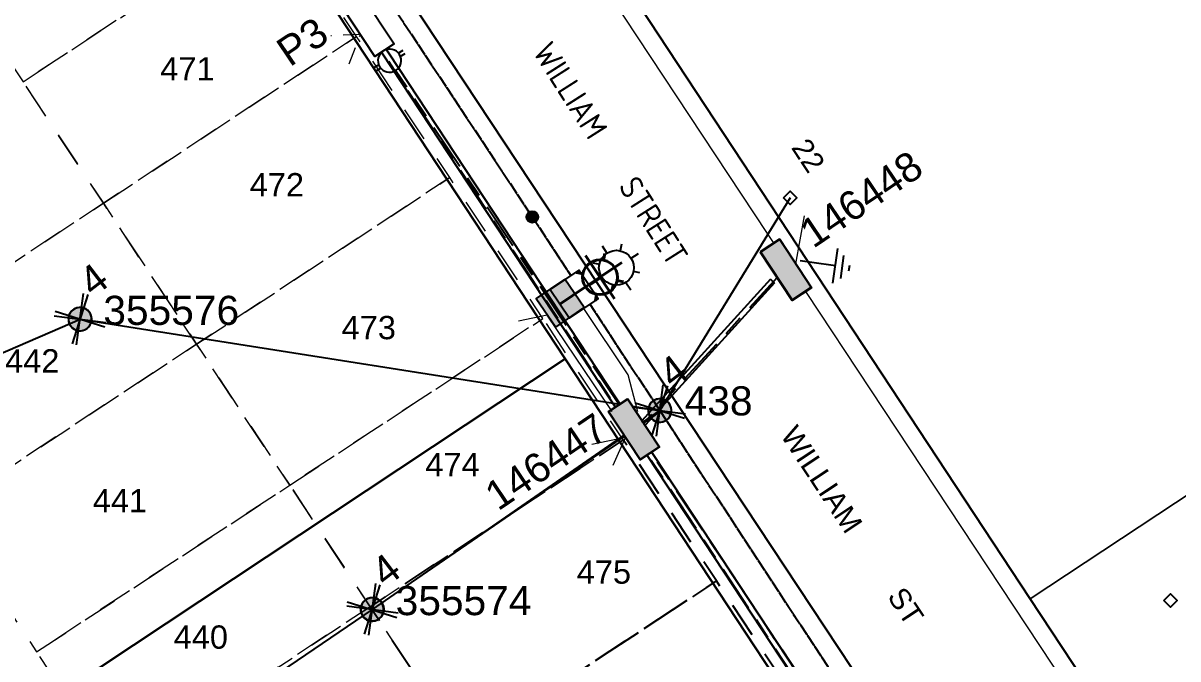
# Model space of a CAD drawing. Header units: metres. Extents: x 301970 to 303550, y 6271876 to 6273079.
# Drawn here: x 302637 to 302736.1, y 6272532.4 to 6272587 of the extents above; entities that cross this region are included whole.
import ezdxf
from ezdxf.enums import TextEntityAlignment as Align

# ---------------------------------------------------------------- set-up
doc = ezdxf.new("R2010")
doc.units = ezdxf.units.M
for name, pattern in [('Cable Exist OH', [1, 1, 0]), ('Cable Exist UG', [8.2, 4, -1.2, 1.8, -1.2]), ('Dash', [5, 3, -2]), ('IECLdasha', [5, 3, -2])]:
    doc.linetypes.add(name, pattern=pattern)
for name, color, linetype in [('_User SL New', 7, 'Continuous'), ('_User_HV_Exist', 7, 'Continuous'), ('_User_LV_Exist', 7, 'Continuous'), ('_User_service', 7, 'Continuous'), ('_User_SL_SPonly', 7, 'Continuous'), ('Equip_SP_LV_NEW', 7, 'Continuous'), ('Equip_SP_SL_EXT', 7, 'Continuous'), ('Mains_LV_EXT', 7, 'Continuous'), ('Mains_LV_NEW_R6', 7, 'Continuous'), ('Notes_LV_MISC', 7, 'Continuous'), ('SupportsOH_SP_TR_HV_LV_SL_EXT', 7, 'Continuous'), ('SupportsUG_SP_LV_EXT', 7, 'Continuous'), ('SupportsUG_SP_LV_NEW', 7, 'Continuous'), ('SupportsUG_SP_LV_SL_EXT', 7, 'Continuous'), ('Trench_SP_NEW', 7, 'Continuous'), ('UG_Details_SP_MISC', 7, 'Continuous')]:
    doc.layers.add(name, color=color, linetype=linetype)
doc.layers.add('_User_subdivision', color=7, linetype='Continuous', transparency=0.7)
doc.layers.add('Cadastre Developer_SP_NEW', color=7, linetype='Continuous', lineweight=5)
doc.layers.add('Cadastre Roads_SP_NEW', color=7, linetype='Continuous', lineweight=5)
doc.layers.add('Cadastre Land Parcels_SP_EXT', color=7, linetype='Continuous', lineweight=5, transparency=0.7)
doc.layers.add('Cadastre Roads_SP_EXT', color=7, linetype='Continuous', lineweight=5, transparency=0.7)
doc.layers.add('Features_HIDE', color=1, linetype='Continuous', plot=False)
doc.styles.add('COLUMN_LABEL', font='arial.ttf')
doc.styles.add('DP', font='isocp.shx', dxfattribs={"height": 1.25})
doc.styles.add('iecARIAL', font='arial.ttf', dxfattribs={"height": 2})
doc.styles.add('POLE_LABEL', font='arial.ttf')
doc.styles.add('SL_LABEL', font='arial.ttf')
doc.styles.get("Standard").update_dxf_attribs({"font": 'arial.ttf'})
doc.linetypes.add('Cable Rem', pattern='A,6.5,-0.001,["X",Standard,S=2.5,R=0,X=0,Y=-1.27],-0.001', length=6.502)
doc.linetypes.add('IE Trench HV', pattern='A,7,-0.2,["/",Standard,S=3,R=0,X=0.6,Y=-1.4],-2.5', length=9.7)
doc.linetypes.add('IECLROUO1', pattern='A,7,-0.7,[133,ltypeshp.shx,S=0.5,R=0,X=-0.3,Y=-0.1],-1.2', length=8.9)

# ---------------------------------------------------------------- blocks, each defined once
blk = doc.blocks.new('CCP_EXT')
at = {"flags": 9}
for tag, p in [('STATE', (0, -1.8)), ('USAGE', (0, -1.2)), ('LEGEND', (0, -1.4)), ('LIFE_SUPPORT', (0, -1.6)), ('NOTES', (0, -2))]:
    blk.add_attdef(tag, text='', height=0.2, dxfattribs=at).set_placement(p, align=Align.MIDDLE_LEFT)
blk.add_wipeout([(0, 0.566), (0.566, 0), (0, -0.566), (-0.566, 0)])
blk.add_lwpolyline([(-0.566, 0), (0, 0.566), (0.566, 0), (0, -0.566), (-0.566, 0)])
at = {"flags": 1}
blk.add_attdef('Z', (0, 0), '', height=0.2, dxfattribs=at)
at = {"flags": 9}
for tag, p in [('CCP_TYPE', (0, 0)), ('OPERATING_VOLTAGE', (0, -0.6)), ('ORIENTATION', (0, -0.8)), ('OWNED_BY', (0, -1)), ('CONSTRUCTED_VOLTAGE', (0, -0.2)), ('NO_PHASES', (0, -0.4))]:
    blk.add_attdef(tag, text='', height=0.2, dxfattribs=at).set_placement(p, align=Align.MIDDLE_LEFT)
blk = doc.blocks.new('POLE_EXT')
blk.add_hatch(color=256).paths.add_polyline_path([(-1, 0, 1), (1, 0, 1)])
blk.add_lwpolyline([(-1, 0, 1), (1, 0, 1)], format="xyb", close=True)
for tag, height, flags, p in [('pNumber', 2.5, 8, (-17.84, 2.067)), ('OWNED_BY', 0.2, 9, (1.355, -0.4)), ('SPECIAL_USE', 0.2, 9, (1.355, -0.8)), ('STATE', 0.2, 9, (1.355, -1)), ('PARENT', 0.2, 9, (1.355, -0.6)), ('cLV', 0.2, 9, (1.355, -1.4)), ('cHV', 0.2, 9, (1.355, -2)), ('hDepth', 0.2, 9, (1.355, -1.6)), ('hDia', 0.2, 9, (1.355, -1.8)), ('USAGE', 0.2, 9, (1.355, -1.2)), ('LBRACKET', 0.2, 9, (1.355, -2.2)), ('LExisting', 0.2, 9, (1.355, -2.4)), ('LANTNUMBER', 0.2, 9, (1.355, -2.6)), ('LOther', 0.2, 9, (1.355, -2.8)), ('LRemove', 0.2, 9, (1.355, -3)), ('cLinedev', 0.2, 9, (1.355, -3.4)), ('pExisting', 0.2, 9, (1.355, -3.8)), ('LEGEND', 0.2, 9, (1.355, -3.2)), ('LOCATION', 0.2, 9, (1.355, -3.6)), ('PFNUMBER', 0.2, 9, (1.355, -4)), ('pFooting', 0.2, 9, (1.355, -4.4)), ('pNew', 0.2, 9, (1.355, -4.6)), ('pRelocate', 0.2, 9, (1.355, -5)), ('NEWPFNUMBER', 0.2, 9, (1.355, -4.2)), ('cspan', 0.2, 9, (1.355, -6)), ('pRemove', 0.2, 9, (1.355, -5.2)), ('pReplace', 0.2, 9, (1.355, -5.4)), ('pStay', 0.2, 9, (1.355, -5.6)), ('pType', 0.2, 9, (1.355, -5.8)), ('STREETNAME', 0.2, 9, (1.355, -6.2)), ('SUBURB', 0.2, 9, (1.355, -6.4)), ('OPERATED_BY', 0.2, 9, (1.355, -7.014)), ('NOTES', 0.2, 9, (1.355, -6.6)), ('MAINTAINED_BY', 0.2, 9, (1.355, -6.814))]:
    blk.add_attdef(tag, text='', height=height, dxfattribs=dict(flags=flags)).set_placement(p, align=Align.MIDDLE_LEFT)
at = {"style": 'POLE_LABEL'}
for tag, height, flags, p in [('ASSET_NUM', 2.5, 8, (2, 2)), ('STRUCTURE_PLANT_NUMBER', 0.2, 9, (1.355, 0.028)), ('STREET_CODE', 0.2, 9, (1.355, -0.2))]:
    blk.add_attdef(tag, text='', height=height, dxfattribs=dict(at, flags=flags)).set_placement(p, align=Align.MIDDLE_LEFT)
at = {"flags": 1}
blk.add_attdef('Z', (1.355, -7.328), '', height=0.2, dxfattribs=at)
blk = doc.blocks.new('CONNECTOR_NODE_EXT')
h = blk.add_hatch(color=256)
edge = h.paths.add_edge_path()
edge.add_arc((0, 0), 0.5, 0, 360)
blk.add_circle((0, 0), 0.5)
at = {"flags": 1}
blk.add_attdef('Z', (0, 0), '', height=0.2, dxfattribs=at)
at = {"flags": 9}
for tag, p in [('CONNECTOR_TYPE', (0, 0)), ('OPERATING_VOLTAGE', (0, -0.6)), ('ORIENTATION', (0, -0.8)), ('SUBTYPE', (0, -1)), ('CONSTRUCTED_VOLTAGE', (0, -0.2)), ('NO_PHASES', (0, -0.4)), ('USAGE', (0, -1.2)), ('NOTES', (0, -1.4))]:
    blk.add_attdef(tag, text='', height=0.2, dxfattribs=at).set_placement(p, align=Align.MIDDLE_LEFT)
blk = doc.blocks.new('*U69')
blk.add_wipeout([(0.901, 3.563), (3.631, -0.567), (1.979, -1.658), (-0.75, 2.471)])
at = {"lineweight": -3}
blk.add_lwpolyline([(0.901, 3.563), (3.631, -0.567), (1.979, -1.658), (-0.75, 2.471)], close=True, dxfattribs=at)
for tag, height, flags, p in [('ASSET_NUM', 2.5, 8, (2, 4)), ('STREET_CODE', 0.2, 9, (1.5, 2)), ('OWNED_BY', 0.2, 9, (1.5, 1.8)), ('OPERATED_BY', 0.2, 9, (1.5, 1.6)), ('STATE', 0.2, 9, (1.5, 1.2)), ('SUPPORT_TYPE', 0.2, 9, (1.5, 1)), ('MAINTAINED_BY', 0.2, 9, (1.5, 1.4)), ('SUBURB', 0.2, 9, (1.5, 0.2)), ('STREETNAME', 0.2, 9, (1.5, 0)), ('USAGE', 0.2, 9, (1.5, 0.8)), ('LEGEND', 0.2, 9, (1.5, 0.6)), ('PARENT', 0.2, 9, (1.5, 0.4)), ('Z', 0.2, 1, (1.5, -0.6)), ('LOCATION', 0.2, 9, (1.5, -0.2)), ('NOTES', 0.2, 9, (1.5, -0.4))]:
    blk.add_attdef(tag, text='', height=height, dxfattribs=dict(flags=flags)).set_placement(p, align=Align.MIDDLE_LEFT)
blk = doc.blocks.new('*U77')
for p, q in [((-0.191, 5.978), (-0.203, 6.475)), ((0.141, 5.986), (0.129, 6.484)), ((-0.141, 4.014), (-0.129, 3.516)), ((0.191, 4.022), (0.203, 3.525))]:
    blk.add_line(p, q)
blk.add_lwpolyline([(0.996, 5.025, 1), (-0.996, 4.975, 1)], format="xyb", close=True)
for tag, p, flags in [('CONSTRUCTED_VOLTAGE', (0.038, 2.121), 9), ('ACTUAL_STATUS', (0.052, 1.886), 9), ('OPERATING_VOLTAGE', (0.04, 2.673), 9), ('NO_PHASES', (0.03, 2.396), 9), ('OPERATED_BY', (0.014, 1.415), 9), ('ORIENTATION', (0.02, 0.878), 9), ('OWNED_BY', (0.028, 1.124), 9), ('MAINTAINED_BY', (0.038, 1.65), 9), ('SWITCH_TYPE', (0.012, -0.062), 9), ('STATE', (0.012, 0.182), 9), ('USAGE', (0.032, 0.631), 9), ('NOTES', (0.032, 0.431), 1), ('Z', (0.023, -0.564), 9), ('LEGEND', (0.023, -0.324), 9)]:
    blk.add_attdef(tag, p, '', height=0.2, dxfattribs=dict(flags=flags))
blk = doc.blocks.new('POLE_DEL')
h = blk.add_hatch(color=256)
edge = h.paths.add_edge_path()
edge.add_arc((0, 0), 1, 180, 360)
edge.add_arc((0, 0), 1, 0, 180)
for p, q in [((-1.575, 1.575), (1.575, -1.575)), ((-1.575, -1.575), (1.575, 1.575))]:
    blk.add_line(p, q)
blk.add_lwpolyline([(-1, 0, 1), (1, 0, 1)], format="xyb", close=True)
for tag, height, flags, p in [('pNumber', 2.5, 8, (0, 2.067)), ('OWNED_BY', 0.2, 9, (0, -0.4)), ('SPECIAL_USE', 0.2, 9, (0, -0.6)), ('STATE', 0.2, 9, (0, -0.8)), ('USAGE', 0.2, 9, (0, -1)), ('cLV', 0.2, 9, (0, -1.2)), ('cHV', 0.2, 9, (0, -1.8)), ('hDepth', 0.2, 9, (0, -1.4)), ('hDia', 0.2, 9, (0, -1.6)), ('LBRACKET', 0.2, 9, (0, -2)), ('LExisting', 0.2, 9, (0, -2.2)), ('LANTNUMBER', 0.2, 9, (0, -2.4)), ('LOther', 0.2, 9, (0, -2.6)), ('LRemove', 0.2, 9, (0, -2.8)), ('LEGEND', 0.2, 9, (0, -3)), ('cLinedev', 0.2, 9, (0, -3.2)), ('pExisting', 0.2, 9, (0, -3.4)), ('pFooting', 0.2, 9, (0, -4)), ('PFNUMBER', 0.2, 9, (0, -3.6)), ('NEWPFNUMBER', 0.2, 9, (0, -3.8)), ('pNew', 0.2, 9, (0, -4.2)), ('pRelocate', 0.2, 9, (0, -4.6)), ('pRemove', 0.2, 9, (0, -4.8)), ('pReplace', 0.2, 9, (0, -5)), ('cspan', 0.2, 9, (0, -5.6)), ('SUBURB', 0.2, 9, (0, -5.8)), ('STREETNAME', 0.2, 9, (0, -6)), ('pStay', 0.2, 9, (0, -5.2)), ('pType', 0.2, 9, (0, -5.4)), ('LOCATION', 0.2, 9, (0, -6.2)), ('NOTES', 0.2, 9, (0, -6.4))]:
    blk.add_attdef(tag, text='', height=height, dxfattribs=dict(flags=flags)).set_placement(p, align=Align.MIDDLE_LEFT)
at = {"flags": 1}
blk.add_attdef('Z', (0, 0), '', height=0.2, dxfattribs=at)
at = {"style": 'POLE_LABEL', "flags": 9}
blk.add_attdef('STREET_CODE', text='', height=0.2, dxfattribs=at).set_placement((0, -0.2), align=Align.MIDDLE_LEFT)
at = {"layer": 'Features_HIDE', "style": 'POLE_LABEL', "flags": 8}
blk.add_attdef('ASSET_NUM', text='', height=2.5, dxfattribs=at).set_placement((2, 2), align=Align.MIDDLE_LEFT)
blk = doc.blocks.new('Earth')
for p, q in [((0, -1.022), (0, 0)), ((0, -3.066), (0, -1.022)), ((-1.5, -3.066), (1.5, -3.066)), ((-1, -3.666), (1, -3.666)), ((-0.25, -4.266), (0.25, -4.266))]:
    blk.add_line(p, q)
blk = doc.blocks.new('*U133')
for p, q in [((0, 0), (-1.269, -1.911)), ((0, 0), (0, 0)), ((-3.346, -2.329), (-3.971, -1.914)), ((-2.505, -1.137), (-2.393, -1.688)), ((-0.074, -2.75), (-0.626, -2.861)), ((-4.118, -3.567), (-3.566, -3.455)), ((-2.926, -4.408), (-3.34, -5.033)), ((-1.687, -5.18), (-1.799, -4.629)), ((-0.221, -4.403), (-0.846, -3.988))]:
    blk.add_line(p, q)
blk.add_circle((-2.096, -3.158), 1.5)
at = {"style": 'SL_LABEL'}
for tag, height, flags, p in [('ASSET_NUM', 2.5, 8, (2, 2)), ('STREET_CODE', 0.2, 9, (0, -0.2))]:
    blk.add_attdef(tag, text='', height=height, dxfattribs=dict(at, flags=flags)).set_placement(p, align=Align.MIDDLE_LEFT)
for tag, p, flags in [('Z', (0, 0), 1), ('OPERATED_BY', (0, -9.607), 9)]:
    blk.add_attdef(tag, p, '', height=0.2, dxfattribs=dict(flags=flags))
for tag, height, flags, p in [('CONSTRUCTED_VOLTAGE', 0.2, 9, (0, -0.4)), ('CONTROL_TYPE', 0.2, 9, (0, -0.6)), ('LANTERN_PURPOSE', 0.2, 9, (0, -0.8)), ('LANTERN_TYPE', 0.2, 9, (0, -1)), ('OPERATING_VOLTAGE', 0.2, 9, (0, -1.4)), ('ORIENTATION', 0.2, 9, (0, -1.6)), ('OWNED_BY', 0.2, 9, (0, -1.8)), ('STATE', 0.2, 9, (0, -2)), ('NO_PHASES', 0.2, 9, (0, -1.2)), ('LNUMBER', 2.5, 8, (1.2, -2.8)), ('CEXIST', 0.2, 9, (0, -2.4)), ('CNEW', 0.2, 9, (0, -2.6)), ('CNUMBER', 0.2, 9, (0, -2.8)), ('CREMOVE', 0.2, 9, (0, -3)), ('USAGE', 0.2, 9, (0, -2.2)), ('CREPLACE', 0.2, 9, (0, -3.2)), ('LKINGHEIGHT', 0.2, 9, (0, -3.4)), ('LBRACKET', 0.2, 9, (0, -3.6)), ('LBRACKETVOCAB', 0.2, 9, (0, -3.8)), ('LCATEGORY', 0.2, 9, (0, -4)), ('LCHARGE1', 0.2, 9, (0, -4.2)), ('LCHARGE1PERCENT', 0.2, 9, (0, -4.4)), ('LCHARGE2', 0.2, 9, (0, -4.6)), ('LCHARGE2PERCENT', 0.2, 9, (0, -4.8)), ('LCHARGE3', 0.2, 9, (0, -5)), ('LCHARGE3PERCENT', 0.2, 9, (0, -5.2)), ('LEXIST', 0.2, 9, (0, -5.4)), ('LLAMP', 0.2, 9, (0, -5.6)), ('LLAMPVOCAB', 0.2, 9, (0, -5.8)), ('LMAST', 0.2, 9, (0, -6)), ('LMASTVOCAB', 0.2, 9, (0, -6.2)), ('LNEW', 0.2, 9, (0, -6.4)), ('LANTNUMBER', 0.2, 9, (0, -6.6)), ('LOUTREACH', 0.2, 9, (0, -7)), ('LOUTREACHVOCAB', 0.2, 9, (0, -7.2)), ('LRATECODE', 0.2, 9, (0, -7.4)), ('LREMOVE', 0.2, 9, (0, -7.6)), ('LREPLACE', 0.2, 9, (0, -7.8)), ('LTYPE', 0.2, 9, (0, -8)), ('SUBURB', 0.2, 9, (0, -8.6)), ('STREETNAME', 0.2, 9, (0, -8.8)), ('LTYPEVOCAB', 0.2, 9, (0, -8.2)), ('LEGEND', 0.2, 9, (0, -8.4)), ('LOCATION', 0.2, 9, (0, -9)), ('NOTES', 0.2, 9, (0, -9.2)), ('MAINTAINED_BY', 0.2, 9, (0, -9.863))]:
    blk.add_attdef(tag, text='', height=height, dxfattribs=dict(flags=flags)).set_placement(p, align=Align.MIDDLE_LEFT)
blk = doc.blocks.new('COLUMN_NEW')
for tag, height, flags, p in [('ASSET_NUM', 2.5, 8, (2, 2)), ('Z', 0.2, 1, (1.5, -2.8)), ('LOCATION', 0.2, 9, (1.5, -2.2)), ('NOTES', 0.2, 9, (1.5, -2.4)), ('LABEL_ALIGNMENT', 0.2, 9, (1.5, -2.6))]:
    blk.add_attdef(tag, text='', height=height, dxfattribs=dict(flags=flags)).set_placement(p, align=Align.MIDDLE_LEFT)
blk.add_wipeout([(-1.485, -1.485), (1.485, -1.485), (1.485, 1.485), (-1.485, 1.485)])
at = {"lineweight": -3}
blk.add_lwpolyline([(-1.485, -1.485), (1.485, -1.485), (1.485, 1.485), (-1.485, 1.485)], close=True, dxfattribs=at)
at = {"style": 'POLE_LABEL', "flags": 9}
blk.add_attdef('STRUCTURE_PLANT_NUMBER', text='', height=0.2, dxfattribs=at).set_placement((1.5, 0.242), align=Align.MIDDLE_LEFT)
at = {"flags": 9}
for tag, p in [('STREET_CODE', (1.5, 0)), ('OWNED_BY', (1.5, -0.4)), ('OPERATED_BY', (1.5, -0.6)), ('STATE', (1.5, -1)), ('COLUMN_TYPE', (1.5, -0.2)), ('MAINTAINED_BY', (1.5, -0.8)), ('SUBURB', (1.5, -1.8)), ('STREETNAME', (1.5, -2)), ('USAGE', (1.5, -1.2)), ('LEGEND', (1.5, -1.4)), ('PARENT', (1.5, -1.6))]:
    blk.add_attdef(tag, text='', height=0.2, dxfattribs=at).set_placement(p, align=Align.MIDDLE_LEFT)
blk = doc.blocks.new('COLUMN_EXT')
blk.add_hatch(color=256).paths.add_polyline_path([(-1.485, 1.485), (-1.485, -1.485), (1.485, -1.485), (1.485, 1.485)])
blk.add_lwpolyline([(-1.485, -1.485), (1.485, -1.485), (1.485, 1.485), (-1.485, 1.485)], close=True)
for tag, height, style, flags, p in [('ASSET_NUM', 2.5, 'COLUMN_LABEL', 8, (2, 2)), ('STRUCTURE_PLANT_NUMBER', 0.2, 'POLE_LABEL', 9, (1.813, 0.031)), ('STREET_CODE', 0.2, 'COLUMN_LABEL', 9, (1.813, -0.2))]:
    blk.add_attdef(tag, text='', height=height, dxfattribs=dict(style=style, flags=flags)).set_placement(p, align=Align.MIDDLE_LEFT)
at = {"flags": 9}
for tag, p in [('OWNED_BY', (1.813, -0.6)), ('STATE', (1.813, -0.8)), ('COLUMN_TYPE', (1.813, -0.4)), ('USAGE', (1.813, -1)), ('STREETNAME', (1.813, -1.6)), ('SUBURB', (1.813, -1.8)), ('LEGEND', (1.813, -1.2)), ('LOCATION', (1.813, -1.4)), ('NOTES', (1.813, -2))]:
    blk.add_attdef(tag, text='', height=0.2, dxfattribs=at).set_placement(p, align=Align.MIDDLE_LEFT)
at = {"flags": 1}
blk.add_attdef('Z', (1.813, -2.351), '', height=0.2, dxfattribs=at)
blk = doc.blocks.new('*U130')
at = {"lineweight": 40}
for p, q in [((0, 0), (-2.213, -1.483)), ((-2.203, -4.185), (-4.708, -0.447)), ((-3.056, -0.293), (-3.165, -0.845)), ((-5.479, -1.917), (-4.927, -2.026)), ((-1.587, -1.064), (-5.325, -3.569)), ((-1.432, -2.716), (-1.984, -2.607)), ((-3.855, -4.34), (-3.746, -3.788))]:
    blk.add_line(p, q, dxfattribs=at)
blk.add_circle((-3.456, -2.316), 1.5, dxfattribs=at)
at = {"style": 'iecARIAL', "flags": 8}
blk.add_attdef('ASSET_NUM', (1.5, 1.5), '', height=2.5, dxfattribs=at)
for tag, p, height, flags in [('CONSTRUCTED_VOLTAGE', (0.981, -0.653), 0.2, 9), ('CONTROL_TYPE', (0.981, -0.853), 0.2, 9), ('LANTERN_PURPOSE', (0.981, -1.053), 0.2, 9), ('LNUMBER', (2.181, -3.253), 2.5, 8), ('OPERATING_VOLTAGE', (0.981, -1.653), 0.2, 9), ('ORIENTATION', (0.981, -1.853), 0.2, 9), ('OWNED_BY', (0.981, -2.053), 0.2, 9), ('LANTERN_TYPE', (0.981, -1.253), 0.2, 9), ('NO_PHASES', (0.981, -1.453), 0.2, 9), ('STATE', (0.981, -2.253), 0.2, 9), ('CEXIST', (0.981, -2.653), 0.2, 9), ('CNEW', (0.981, -2.853), 0.2, 9), ('CNUMBER', (0.981, -3.053), 0.2, 9), ('USAGE', (0.981, -2.453), 0.2, 9), ('CREMOVE', (0.981, -3.253), 0.2, 9), ('CREPLACE', (0.981, -3.453), 0.2, 9), ('LKINGHEIGHT', (0.981, -3.653), 0.2, 9), ('LBRACKET', (0.981, -3.853), 0.2, 9), ('LBRACKETVOCAB', (0.981, -4.053), 0.2, 9), ('LCATEGORY', (0.981, -4.253), 0.2, 9), ('LCHARGE1', (0.981, -4.453), 0.2, 9), ('LCHARGE1PERCENT', (0.981, -4.653), 0.2, 9), ('LCHARGE2', (0.981, -4.853), 0.2, 9), ('LCHARGE2PERCENT', (0.981, -5.053), 0.2, 9), ('LCHARGE3', (0.981, -5.253), 0.2, 9), ('LCHARGE3PERCENT', (0.981, -5.453), 0.2, 9), ('LEXIST', (0.981, -5.653), 0.2, 9), ('LLAMP', (0.981, -5.853), 0.2, 9), ('LLAMPVOCAB', (0.981, -6.053), 0.2, 9), ('LMAST', (0.981, -6.253), 0.2, 9), ('LMASTVOCAB', (0.981, -6.453), 0.2, 9), ('LNEW', (0.981, -6.653), 0.2, 9), ('LANTNUMBER', (0.981, -6.853), 0.2, 9), ('LOUTREACH', (0.981, -7.253), 0.2, 9), ('LOUTREACHVOCAB', (0.981, -7.453), 0.2, 9), ('LRATECODE', (0.981, -7.653), 0.2, 9), ('LREMOVE', (0.981, -7.853), 0.2, 9), ('LREPLACE', (0.981, -8.053), 0.2, 9), ('LTYPE', (0.981, -8.253), 0.2, 9), ('LTYPEVOCAB', (0.981, -8.453), 0.2, 9), ('LEGEND', (0.981, -8.653), 0.2, 9), ('LOCATION', (0.981, -8.853), 0.2, 9), ('NOTES', (0.981, -9.053), 0.2, 9), ('STREETNAME', (0.981, -9.253), 0.2, 9), ('SUBURB', (0.981, -9.453), 0.2, 1)]:
    blk.add_attdef(tag, p, '', height=height, dxfattribs=dict(flags=flags))
blk = doc.blocks.new('*U122')
blk.add_hatch(color=256).paths.add_polyline_path([(-0.168, 2.857), (-1.819, 1.764), (0.915, -2.363), (2.565, -1.27)])
blk.add_lwpolyline([(-1.819, 1.764), (0.915, -2.363), (2.565, -1.27), (-0.168, 2.857)], close=True)
at = {"style": 'iecARIAL', "flags": 8}
blk.add_attdef('ASSET_NUM', (1.5, 3.5), '', height=2.5, dxfattribs=at)
for tag, p, flags in [('OWNED_BY', (0, -0.2), 9), ('STATE', (0, -0.4), 9), ('SUPPORT_TYPE', (0, -0.6), 9), ('USAGE', (0, -0.8), 9), ('LEGEND', (0, -1), 9), ('STREETNAME', (0, -1.8), 9), ('SUBURB', (0, -2), 1), ('LOCATION', (0, -1.2), 9), ('NOTES', (0, -1.4), 9), ('PARENT', (0, -1.6), 9)]:
    blk.add_attdef(tag, p, '', height=0.2, dxfattribs=dict(flags=flags))

msp = doc.modelspace()

# ---------------------------------------------------------------- linework, layer by layer
at = {"layer": '_User_LV_Exist', "color": 7, "linetype": 'Cable Exist UG', "elevation": -1.902, "flags": 128}
for points in [[(302688.196, 6272554.228), (302668.996, 6272582.921)], [(302704.414, 6272529.808), (302690.926, 6272550.099)]]:
    msp.add_lwpolyline(points, dxfattribs=at)
at = {"layer": '_User_LV_Exist', "color": 7, "linetype": 'Cable Exist UG', "flags": 128}
msp.add_lwpolyline([(302702.065, 6272565.492), (302690.386, 6272552.71)], dxfattribs=at)
at = {"layer": '_User_service', "color": 170, "linetype": 'Dash', "lineweight": 9, "ltscale": 0.5}
for points in [[(302656.424, 6272596.646), (302659.21, 6272596.981), (302666.375, 6272586.214)], [(302665.015, 6272583.499), (302665.987, 6272586.018), (302663.437, 6272585.901)]]:
    msp.add_lwpolyline(points, dxfattribs=at)
at = {"layer": '_User_subdivision', "linetype": 'IECLdasha', "flags": 128}
for points in [[(302674.811, 6272524.781), (302696.544, 6272539.097), (302688.544, 6272551.203), (302666.81, 6272536.887), (302674.811, 6272524.781)], [(302682.811, 6272512.676), (302704.545, 6272526.992), (302696.544, 6272539.097), (302674.811, 6272524.781), (302682.811, 6272512.676)]]:
    msp.add_lwpolyline(points, dxfattribs=at)
at = {"layer": 'Cadastre Developer_SP_NEW', "linetype": 'IECLdasha', "flags": 128}
for points in [[(302637.026, 6272581.954), (302658.759, 6272596.27), (302651.867, 6272606.698), (302630.134, 6272592.382), (302637.026, 6272581.954)], [(302643.918, 6272571.525), (302665.651, 6272585.841), (302658.759, 6272596.27), (302637.026, 6272581.954), (302643.918, 6272571.525)], [(302651.918, 6272559.42), (302673.652, 6272573.736), (302665.651, 6272585.841), (302643.918, 6272571.525), (302651.918, 6272559.42)], [(302622.184, 6272557.209), (302643.918, 6272571.525), (302637.026, 6272581.954), (302615.292, 6272567.638), (302622.184, 6272557.209)], [(302659.918, 6272547.315), (302681.652, 6272561.631), (302673.652, 6272573.736), (302651.918, 6272559.42), (302659.918, 6272547.315)], [(302630.184, 6272545.104), (302651.918, 6272559.42), (302643.918, 6272571.525), (302622.184, 6272557.209), (302630.184, 6272545.104)], [(302666.81, 6272536.887), (302688.544, 6272551.203), (302681.652, 6272561.631), (302659.918, 6272547.315), (302666.81, 6272536.887)], [(302638.185, 6272532.999), (302659.918, 6272547.315), (302651.918, 6272559.42), (302630.184, 6272545.104), (302638.185, 6272532.999)], [(302645.077, 6272522.571), (302666.81, 6272536.887), (302659.918, 6272547.315), (302638.185, 6272532.999), (302645.077, 6272522.571)], [(302653.077, 6272510.465), (302674.811, 6272524.781), (302666.81, 6272536.887), (302645.077, 6272522.571), (302653.077, 6272510.465)]]:
    msp.add_lwpolyline(points, dxfattribs=at)
at = {"layer": 'Cadastre Land Parcels_SP_EXT', "linetype": 'Continuous'}
for points in [[(302723.477, 6272537.574), (302892.215, 6272649.112), (302848.333, 6272715.769), (302679.656, 6272604.109), (302723.477, 6272537.574)], [(302936.18, 6272582.327), (302892.215, 6272649.112), (302723.477, 6272537.574), (302767.289, 6272471.086), (302936.18, 6272582.327)]]:
    msp.add_lwpolyline(points, close=True, dxfattribs=at)
at = {"layer": 'Features_HIDE', "linetype": 'Continuous'}
for points in [[(302506.759, 6272440.871), (302683.554, 6272558.159), (302650.036, 6272609.08), (302473.213, 6272492.024), (302506.759, 6272440.871)], [(302683.554, 6272558.159), (302506.759, 6272440.871), (302540.165, 6272389.933), (302684.3, 6272485.749), (302716.947, 6272507.452), (302683.554, 6272558.159)]]:
    msp.add_lwpolyline(points, close=True, dxfattribs=at)
at = {"layer": 'Features_HIDE', "linetype": 'Cable Exist OH'}
for points in [[(302680.735, 6272570.352), (302691.677, 6272553.731)], [(302691.677, 6272553.731), (302722.409, 6272506.871)]]:
    msp.add_lwpolyline(points, dxfattribs=at)
at = {"layer": 'Features_HIDE'}
for points in [[(302634.818, 6272558.516), (302641.914, 6272561.58), (302691.677, 6272553.731)], [(302640.821, 6272512.035), (302648.425, 6272523.989), (302667.008, 6272536.658), (302691.677, 6272553.731)]]:
    msp.add_lwpolyline(points, dxfattribs=at)
at = {"layer": 'Features_HIDE', "linetype": 'Cable Rem', "lineweight": 0, "flags": 128}
for points in [[(302641.914, 6272561.58), (302691.669, 6272553.742)], [(302648.425, 6272523.989), (302666.976, 6272536.636), (302691.736, 6272553.64)]]:
    msp.add_lwpolyline(points, dxfattribs=at)
at = {"layer": 'Mains_LV_EXT', "linetype": 'Cable Exist OH'}
msp.add_lwpolyline([(302644.83, 6272624.608), (302680.735, 6272570.352)], dxfattribs=at)
at = {"layer": 'Trench_SP_NEW', "color": 170, "linetype": 'Dash', "lineweight": 9, "ltscale": 0.5}
for points in [[(302656.424, 6272596.646), (302659.21, 6272596.981), (302666.375, 6272586.214)], [(302665.015, 6272583.499), (302665.987, 6272586.018), (302663.437, 6272585.901)]]:
    msp.add_lwpolyline(points, dxfattribs=at)

# ---------------------------------------------------------------- block references
at = {"layer": '_User SL New', "linetype": 'IE Trench HV', "rotation": 156.4363399318761}
msp.add_blockref('*U133', (302684.775, 6272563.928), dxfattribs=at)
at = {"layer": '_User_SL_SPonly'}
ref = msp.add_blockref('POLE_DEL', (302641.914, 6272561.58), dxfattribs=dict(at, rotation=37.46482077732676))
ref.add_attrib('ASSET_NUM', '4', dxfattribs={"layer": 'Features_HIDE', "height": 2.5, "rotation": 37.46482, "style": 'POLE_LABEL'}).set_placement((302642.285, 6272564.384), align=Align.MIDDLE_LEFT)
ref = msp.add_blockref('POLE_DEL', (302667.008, 6272536.658), dxfattribs=dict(at, rotation=37.46482077732676))
ref.add_attrib('ASSET_NUM', '4', dxfattribs={"layer": 'Features_HIDE', "height": 2.5, "rotation": 37.46482, "style": 'POLE_LABEL'}).set_placement((302667.379, 6272539.462), align=Align.MIDDLE_LEFT)
at = {"layer": '_User_subdivision', "linetype": 'IECLdasha'}
ref = msp.add_blockref('POLE_EXT', (302667.008, 6272536.658), dxfattribs=at)
ref.add_attrib('ASSET_NUM', '355574', dxfattribs={"layer": '0', "height": 2.5, "style": 'POLE_LABEL'}).set_placement((302669.008, 6272537.408), align=Align.MIDDLE_LEFT)
at = {"layer": 'Equip_SP_LV_NEW', "linetype": 'Cable Exist UG', "rotation": 299.7686907840895}
msp.add_blockref('*U77', (302664.14, 6272581.291), dxfattribs=at)
at = {"layer": 'Features_HIDE'}
msp.add_blockref('CONNECTOR_NODE_EXT', (302680.735, 6272570.352), dxfattribs=at)
ref = msp.add_blockref('POLE_DEL', (302691.677, 6272553.731), dxfattribs=dict(at, rotation=37.46482077732676))
ref.add_attrib('ASSET_NUM', '4', dxfattribs={"height": 2.5, "rotation": 37.46482, "style": 'POLE_LABEL'}).set_placement((302692.048, 6272556.535), align=Align.MIDDLE_LEFT)
at = {"layer": 'Features_HIDE', "rotation": 297.4904977714974}
msp.add_blockref('POLE_DEL', (302691.677, 6272553.731), dxfattribs=at)
at = {"layer": 'Features_HIDE'}
ref = msp.add_blockref('POLE_EXT', (302691.677, 6272553.731), dxfattribs=at)
ref.add_attrib('ASSET_NUM', '438', dxfattribs={"layer": '0', "height": 2.5, "rotation": 359.94644, "style": 'POLE_LABEL'}).set_placement((302699.639, 6272554.558, -36.65), align=Align.MIDDLE_RIGHT)
at = {"layer": 'Notes_LV_MISC', "rotation": 81.82733805032596}
msp.add_blockref('Earth', (302703.717, 6272566.584), dxfattribs=at)
at = {"layer": 'SupportsOH_SP_TR_HV_LV_SL_EXT'}
ref = msp.add_blockref('POLE_EXT', (302641.914, 6272561.58), dxfattribs=at)
ref.add_attrib('ASSET_NUM', '355576', dxfattribs={"layer": '0', "height": 2.5, "style": 'POLE_LABEL'}).set_placement((302643.914, 6272562.33), align=Align.MIDDLE_LEFT)
at = {"layer": 'SupportsUG_SP_LV_EXT', "rotation": 297.4904977714974}
for p in [(302641.914, 6272561.58), (302666.976, 6272536.636)]:
    msp.add_blockref('POLE_DEL', p, dxfattribs=at)

# ---------------------------------------------------------------- texts
at = {"layer": '_User_subdivision', "linetype": 'IECLdasha'}
for s, p in [('474', (302673.887, 6272548.092)), ('475', (302686.876, 6272538.859))]:
    msp.add_text(s, height=2, dxfattribs=at).set_placement(p, align=Align.CENTER)
at = {"layer": 'Cadastre Developer_SP_NEW'}
for s, p in [('471', (302651.137, 6272582.07)), ('472', (302658.808, 6272572.117)), ('473', (302666.696, 6272559.852)), ('442', (302637.815, 6272556.993)), ('441', (302645.337, 6272544.989)), ('440', (302652.281, 6272533.278))]:
    msp.add_text(s, height=2, dxfattribs=at).set_placement(p, align=Align.CENTER)
at = {"layer": 'Cadastre Land Parcels_SP_EXT'}
msp.add_text('22', height=1.8, rotation=303.51715, dxfattribs=at).set_placement((302702.907, 6272576.303))
at = {"layer": 'Cadastre Roads_SP_EXT'}
msp.add_text('WILLIAM         ST', height=1.8, rotation=303.51712, dxfattribs=at).set_placement((302701.969, 6272551.628))
at = {"layer": 'Features_HIDE', "style": 'DP'}
msp.add_text('WILLIAM    STREET', height=2, rotation=302.45037, dxfattribs=at).set_placement((302680.706, 6272584.531))

# ---------------------------------------------------------------- next in the draw order: block references
at = {"layer": 'Features_HIDE'}
for p in [(302702.87, 6272571.988), (302735.509, 6272537.414)]:
    msp.add_blockref('CCP_EXT', p, dxfattribs=at)

# ---------------------------------------------------------------- next in the draw order: linework, layer by layer
at = {"layer": '_User_HV_Exist', "color": 7, "linetype": 'Cable Exist UG', "lineweight": 0, "flags": 128}
msp.add_lwpolyline([(302624.976, 6272649.709), (302704.98, 6272528.153), (302707.491, 6272513.9), (302715.482, 6272502.758)], dxfattribs=at)
at = {"layer": '_User_subdivision', "elevation": -36.65, "flags": 128}
msp.add_lwpolyline([(302479.25, 6272555.478, -0.414676), (302481.667, 6272567.263), (302615.994, 6272655.744, -0.412922), (302627.735, 6272653.292), (302728.805, 6272500.364, -0.418976), (302726.27, 6272488.499), (302690.339, 6272464.832, -0.441972), (302677.782, 6272466.736), (302615.114, 6272561.558, 0.423756), (302590.319, 6272566.056), (302515.982, 6272517.09, -0.443527), (302503.383, 6272518.956)], format="xyb", close=True, dxfattribs=at)
at = {"layer": 'Cadastre Roads_SP_NEW'}
msp.add_line((302766.088, 6272470.354), (302632.996, 6272671.734), dxfattribs=at)
at = {"layer": 'Features_HIDE', "linetype": 'Continuous'}
msp.add_lwpolyline([(302634.516, 6272672.64), (302524.041, 6272840.327), (302513.558, 6272833.736), (302505.519, 6272828.681), (302616.257, 6272660.46), (302650.036, 6272609.08), (302683.554, 6272558.159), (302716.947, 6272507.452), (302751.131, 6272455.511), (302784.249, 6272405.243), (302808.329, 6272368.74), (302818.026, 6272354.04), (302826.114, 6272359.194), (302836.581, 6272365.861), (302833.731, 6272370.194), (302812.263, 6272402.83), (302767.289, 6272471.086), (302723.477, 6272537.574), (302679.656, 6272604.109), (302634.516, 6272672.64)], close=True, dxfattribs=at)
at = {"layer": 'Features_HIDE', "linetype": 'Cable Rem', "lineweight": 0, "flags": 128}
msp.add_lwpolyline([(302644.83, 6272624.608), (302691.677, 6272553.731), (302728.715, 6272497.281)], dxfattribs=at)
at = {"layer": 'Features_HIDE'}
msp.add_lwpolyline([(302702.87, 6272571.988), (302691.677, 6272553.731)], dxfattribs=at)
at = {"layer": 'UG_Details_SP_MISC'}
for p, q in [((302620.833, 6272655.736), (302726.656, 6272495.166)), ((302621.234, 6272656), (302727.057, 6272495.43))]:
    msp.add_line(p, q, dxfattribs=at)

# ---------------------------------------------------------------- next in the draw order: block references
at = {"layer": '_User SL New', "rotation": 304.0753695769191}
msp.add_blockref('COLUMN_NEW', (302684.337, 6272563.726), dxfattribs=at)
at = {"layer": 'SupportsUG_SP_LV_NEW'}
ref = msp.add_blockref('*U69', (302665.244, 6272585.784), dxfattribs=at)
ref.add_attrib('ASSET_NUM', 'P3', dxfattribs={"layer": '0', "height": 2.5, "rotation": 34}).set_placement((302659.217, 6272584.214), align=Align.MIDDLE_LEFT)
ref = msp.add_blockref('*U69', (302701.072, 6272564.839), dxfattribs=at)
ref.add_attrib('ASSET_NUM', '146448', dxfattribs={"layer": '0', "height": 2.5, "rotation": 34}).set_placement((302704.139, 6272568.629), align=Align.MIDDLE_LEFT)

# ---------------------------------------------------------------- next in the draw order: linework, layer by layer
at = {"layer": '_User_service', "lineweight": 9, "ltscale": 0.5}
msp.add_lwpolyline([(302704.06, 6272570.443), (302703.338, 6272566.337)], dxfattribs=at)
at = {"layer": 'Mains_LV_NEW_R6', "linetype": 'IECLROUO1', "lineweight": 0, "ltscale": 0.5, "flags": 128}
msp.add_lwpolyline([(302689.779, 6272553.628), (302688.975, 6272556.786), (302685.169, 6272562.496)], dxfattribs=at)
at = {"layer": 'UG_Details_SP_MISC'}
for p in [(302701.168, 6272565.009), (302701.524, 6272564.686)]:
    msp.add_line(p, (302701.346, 6272564.848), dxfattribs=at)

# ---------------------------------------------------------------- next in the draw order: block references
at = {"layer": 'Equip_SP_SL_EXT', "linetype": 'Cable Exist UG', "rotation": 180}
msp.add_blockref('*U130', (302683.092, 6272562.862, -36.65), dxfattribs=at)
at = {"layer": 'SupportsUG_SP_LV_EXT'}
msp.add_blockref('*U122', (302702.112, 6272565.585), dxfattribs=at)
at = {"layer": 'SupportsUG_SP_LV_SL_EXT', "rotation": 214.3003845928086}
msp.add_blockref('COLUMN_EXT', (302683.134, 6272562.955, -36.65), dxfattribs=at)

# ---------------------------------------------------------------- next in the draw order: block references
at = {"layer": 'SupportsUG_SP_LV_NEW'}
ref = msp.add_blockref('*U69', (302688.016, 6272551.17), dxfattribs=at)
ref.add_attrib('ASSET_NUM', '146447', dxfattribs={"layer": '0', "height": 2.5, "rotation": 34}).set_placement((302677.093, 6272546.089), align=Align.MIDDLE_LEFT)

# ---------------------------------------------------------------- next in the draw order: linework, layer by layer
at = {"layer": '_User_service', "lineweight": 9, "ltscale": 0.5}
for points in [[(302687.6, 6272553.645), (302682.006, 6272561.907), (302679.547, 6272561.399)], [(302687.672, 6272549.038), (302688.747, 6272551.401), (302685.851, 6272550.8)]]:
    msp.add_lwpolyline(points, dxfattribs=at)
at = {"layer": 'UG_Details_SP_MISC'}
for p, q in [((302701.168, 6272565.009), (302690.105, 6272552.829)), ((302701.524, 6272564.686), (302690.46, 6272552.507)), ((302690.105, 6272552.829), (302690.282, 6272552.668)), ((302690.46, 6272552.507), (302690.282, 6272552.668))]:
    msp.add_line(p, q, dxfattribs=at)

# ---------------------------------------------------------------- next in the draw order: block references
at = {"layer": 'SupportsUG_SP_LV_EXT'}
msp.add_blockref('*U122', (302689.096, 6272551.856), dxfattribs=at)

doc.saveas('drawing.dxf')
